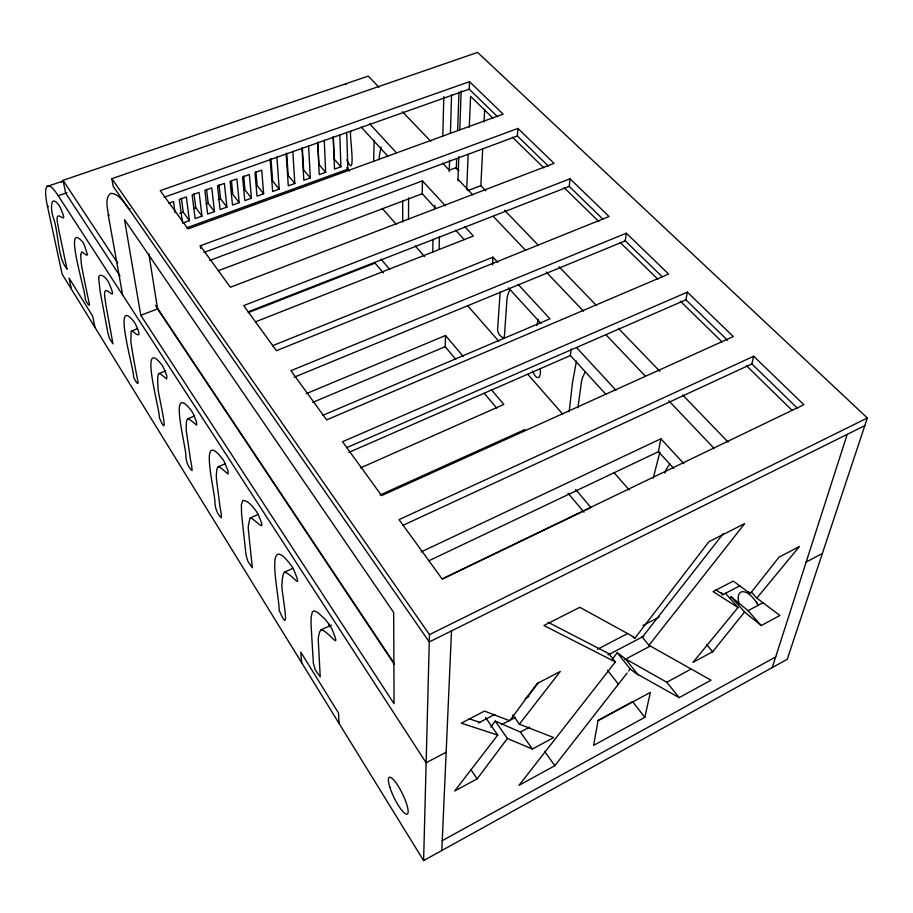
<?xml version="1.0" encoding="UTF-8"?>
<svg xmlns="http://www.w3.org/2000/svg" width="913" height="913" viewBox="0 0 913 913"><rect width="100%" height="100%" fill="white"/><g stroke="black" fill="none" stroke-linecap="round" stroke-linejoin="round"><path stroke-width="1.37" d="M373.611 161.681L374.182 140.294M408.602 197.916L408.499 219.588M402.667 200.438L402.701 222.007M435.592 208.312L422.24 193.739L422.422 180.877L209.67 260.467M432.716 252.456L433.002 239.263M439.096 249.363L439.415 236.604M423.609 860.594L429.464 634.615L111.854 178.663L477.579 52.406L867.35 417.971L787.257 659.266L423.609 860.594L62.13 274.117L47.556 206.726A54.301 9.849 69.1 0 1 58.227 195.713L66.991 192.689M442.794 136.037L443.821 96.63M449.23 171.61L449.584 160.22M450.406 133.161L451.581 94.701M455.747 359.277L445.19 346.7L445.544 335.505L306.277 393.64M456.295 168.973L456.648 158.999M457.63 130.525L458.965 92.087M457.949 180.797L458.817 156.591M459.787 129.532L461.179 91.083M379.169 159.741L379.226 158.394A60.669 23.612 69.6 0 1 379.557 154.354L381.086 147.016M497.585 116.738L469.225 89.166L469.533 81.679L160.243 190.646L188.01 228.889L503.109 114.125L469.533 81.679M466.691 189.664L468.164 154.297M469.282 127.421L470.572 96.299L492.963 118.176M441.812 850.517L451.513 630.894M485.796 190.794L480.854 185.659L482.692 148.91M484.038 122.045L484.677 109.32M492.495 264.941L492.963 257.169L272.473 345.742M540.199 368.852C541.466 378.735 536.73 381.406 532.564 371.032M548.359 166.098L517.374 135.98L517.911 128.425L200.289 245.802L200.609 248.347M500.153 292.092L497.528 330.529L499.263 334.649L503.268 338.369L504.41 336.281L506.966 299.133A67.117 29.045 66.4 0 1 507.776 295.127L509.911 289.067M602.957 219.188L569.233 186.389L570.02 178.788L243.703 305.615L276.422 350.683L609.062 216.507L570.02 178.788M605.992 394.416L570.397 355.534L571.15 349.051M577.94 407.769L581.524 381.269A71.454 32.252 64 0 1 582.631 377.331L585.381 371.465M434.531 208.769L434.976 205.334M662.279 276.856L625.234 240.838L626.329 233.192L290.939 370.678L326.637 419.866L668.613 274.048L626.329 233.192M536.912 325.656L538.179 319.253M346.723 447.632L685.903 299.818L687.341 292.149L733.31 336.555L381.623 495.611L342.512 441.732L687.341 292.149M673.783 468.437L658.433 451.684L660.864 438.788L421.053 551.943M653.194 478.229L659.894 452.095M644.829 717.333L650.353 692.385L598.026 720.722L593.587 745.396L644.829 717.333L632.595 701.652L597.775 720.505M402.93 525.352L751.844 363.933L753.693 356.253L803.828 404.699L442.097 578.922L399.049 519.623L753.693 356.253M576.48 361.057L572.519 382.387L569.198 411.729M772.25 667.574L847.207 434.371M627.128 673.029L554.83 765.71L519.006 785.317L615.373 661.948L543.908 625.508L579.801 607.293L630.826 635.322A332.777 131.346 -34.3 0 1 634.718 638.392L708.91 541.74L744.723 523.56L648.96 645.286L711.01 680.185L679.169 697.623L635.482 673.098L630.141 668.967L617.245 652.692L612.109 659.688M490.84 727.022L495.211 721.076L520.399 732.078L532.416 749.037L553.689 737.556L519.36 724.203L512.786 714.959M630.141 668.967L628.623 671.021M495.211 721.076L507.377 738.469L477.134 778.88L454.663 791.012L497.756 735.079L485.545 717.527M744.552 612.007L712.665 651.756L692.933 662.404L738.012 607.533L713.076 591.613L733.276 581.067L750.246 593.587L779.074 557.124L799.423 546.499L756.786 598.118L779.953 615.453L761.237 625.542L744.552 612.007L731.142 596.794L729.875 598.392M527.086 697.452L538.693 682.41M519.36 724.203L560.308 671.443L537.015 683.62L509.728 720.768L484.472 711.079L461.282 723.199L497.756 735.079M608.035 654.689L608.845 653.651L548.005 622.232M642.592 636.818L723.301 533.591M669.868 463.69L666.353 469.259A76.932 35.744 61.2 0 0 664.869 473.094M158.668 373.657L157.744 376.533L157.721 383.289A70.917 14.676 67.6 0 0 158.097 387.215C156.317 387.66 171.644 447.016 159.296 417.492C160.483 411.546 137.92 333.998 162.172 365.28A10.363 2.157 68.1 0 1 163.621 367.928L166.782 375.768L166.737 378.975L160.243 373.759L158.668 373.657L165.732 370.849M284.445 572.166L283.144 574.494L282.288 579.595A81.246 18.454 65.5 0 0 282.22 583.236C279.492 584.856 292.993 643.231 279.116 610.158C279.583 596.006 262.716 526.093 292.046 566.688A11.789 2.728 66.1 0 1 293.838 569.917C303.47 593.222 292.97 574.174 284.445 572.166L293.084 568.228M187.564 418.862L186.435 421.532L186.172 428.129A73.097 15.532 67.1 0 0 186.457 432.009L189.961 455.941C190.486 460.825 191.981 465.653 192.107 470.56C188.272 467.844 186.435 461.647 185.853 456.842C187.233 450.166 166.782 378.439 191.741 411.135A10.671 2.283 67.7 0 1 193.259 413.909L196.523 421.977L196.637 425.07L189.311 419.158L187.564 418.862L194.777 415.894M321.205 629.753L319.664 631.819L318.489 636.646A84.681 19.538 64.8 0 0 318.272 640.173L320.235 677.001L315.247 669.788L313.342 663.066L311.002 623.727L311.185 616.903L312.372 611.778L314.312 610.843L318.249 612.908L325.256 619.391L330.004 625.553A12.268 2.899 65.4 0 1 331.898 628.954C342.215 653.651 329.707 631.899 321.205 629.753L331.419 625.12M218.184 466.783L216.826 469.236L216.313 475.627A75.517 16.445 66.6 0 0 216.495 479.439L219.394 501.979C219.839 507.24 221.414 512.467 221.437 517.728C217.465 514.784 215.445 508.575 214.954 503.531C215.947 494.481 197.14 425.138 223.126 459.81A11.002 2.419 67.2 0 1 224.724 462.72L228.079 471.028L228.102 474.052L220.124 467.308L218.184 466.783L225.568 463.633M442.246 840.679L775.673 656.926M617.245 652.692L625.428 658.832L666.764 682.239L690.582 669.343M520.399 732.078L529.688 727.136M731.142 596.794L748.067 610.66L763.222 602.58M501.579 724.694L515.411 717.378M624.812 659.54L649.953 646.244M446.149 752.221L426.143 762.789L58.227 195.713M806.156 562.066L822.362 553.506M478.366 723.028L494.789 714.411M525.101 698.502L528.889 696.516M608.446 654.747L643.813 636.178M722.115 595.082L739.804 585.804M597.422 649.291L627.71 633.485M642.855 625.576L659.266 617.017M429.464 634.615L867.35 417.971M864.805 425.629L429.27 641.942L113.166 186.241L111.854 178.663M442.428 579.059L590.928 507.525L575.692 489.505M428.745 560.822L658.433 451.684M379.991 495.017L524.986 429.498M360.578 467.867L503.828 404.459L491.251 389.577M250.71 517.671C259.931 523.925 266.288 533.329 258.185 514.624A11.378 2.568 66.7 0 0 256.496 511.554C253.072 507.069 248.804 500.803 242.801 500.37L241.374 504.798L241.614 514.453L246.031 554.956L247.959 561.495L252.33 567.76L248.359 529.757A78.21 17.415 66.1 0 1 248.29 526.025L249.945 518.15L258.253 514.327M348.846 452.414L570.397 355.534M322.517 415.426L549.946 318.808L518.07 284.331M312.748 402.382L445.19 346.7M294.123 377.24L625.234 240.838M255.845 321.696L473.391 235.999L464.728 226.641M248.462 311.71L569.233 186.389M248.233 312.668L375.06 263.092L383.3 272.907M140.773 315.305L394.051 703.695L393.686 612.475L124.499 219.599L140.773 315.305L157.572 308.902L394.165 664.025M467.924 190.589L480.854 185.659M218.31 270.716L422.24 193.739M131.974 330.643C141.652 339.602 139.678 332.652 135.638 324.537A10.089 2.031 68.5 0 0 134.257 322.004C111.215 292.856 134.542 371.397 133.56 376.635C133.994 379.215 139.563 387.82 137.726 380.516C135.398 368.658 133.184 356.778 131.278 344.852A68.943 13.866 68 0 1 130.821 340.891L131.152 331.305L136.961 328.783M203.907 252.445L517.374 135.98M276.879 156.922L279.218 189.128L272.645 191.525L270.168 159.296M292.799 151.284L294.831 183.479L288.303 185.841L286.146 153.646M308.594 145.703L310.306 177.864L303.835 180.215L301.986 148.032M324.252 140.157L325.667 172.295L319.242 174.623L317.701 142.474M339.796 134.656L340.903 166.771L334.535 169.076L333.291 136.95M186.583 227.839L347.853 169.156L346.735 132.328M182.543 223.16L189.425 220.672L186.343 196.968L179.347 199.456L182.349 221.768M201.99 216.119L195.142 218.595L192.152 194.903L199.102 192.426L201.99 216.119L195.759 207.719L194.013 193.796M214.475 211.588L207.673 214.053L204.877 190.372L211.782 187.907L214.475 211.588L208.187 203.245L206.555 189.333M226.892 207.091L220.124 209.545L217.522 185.864L224.381 183.422L226.892 207.091L220.547 198.806L219.029 184.894M239.217 202.629L232.495 205.06L230.087 181.39L236.901 178.959L239.217 202.629L232.815 194.389L231.411 180.489M251.474 198.189L244.798 200.609L242.561 176.951L249.34 174.531L251.474 198.189L245.026 190.007L243.725 176.106M263.652 193.773L257.021 196.181L254.967 172.534L261.711 170.126L263.652 193.773L257.146 185.636L255.96 171.747M179.815 213.448L183.251 212.215L189.425 220.672M193.488 208.541L195.759 207.719M205.927 204.067L208.187 203.245M218.298 199.616L220.547 198.806M168.814 203.211L173.504 201.545L175.045 212.695M122.639 294.979L108.327 215.342L109.412 214.954M130.114 208.609L128.961 209.009C123.985 203.188 119.249 193.351 110.564 193.373C104.413 198.6 107.814 208.404 108.327 215.342M164.032 197.276L469.225 89.166M47.556 206.726L48.492 206.406M120.014 276.057L65.668 193.145L63.065 180.329L368.259 76.087L379.009 87.294M46.928 186.526L62.164 181.322M469.111 718.759L479.747 722.309M507.377 738.469L532.416 749.037M715.781 589.889L723.073 594.58L721.384 592.651M517.911 128.425L554.065 163.359L230.373 287.253L200.289 245.802M685.903 299.818L727.524 340.287M751.844 363.933L797.585 408.408M512.307 137.064L543.874 167.889M564.234 187.77L598.848 221.585M620.224 242.459L657.896 279.252M680.288 301.13L722.035 341.896M746.469 365.759L792.279 410.508M504.592 210.287L538.225 245.163M559.007 266.71L596.588 305.695M618.352 328.269L659.905 371.363M682.662 394.964L728.163 442.154M402.45 111.751L430.788 141.298M458.942 170.674L456.021 167.638L449.276 170.16L442.577 163.13M457.995 179.325L472.706 194.777M493.305 216.415L525.66 250.413M546.248 272.051L583.521 311.196M606.072 334.888L645.297 376.099M668.83 400.83L713.932 448.215M369.525 123.666L396.276 152.585M422.422 180.877L445.498 205.836M492.963 257.169L497.79 262.396M576.696 347.739L615.944 390.205M660.864 438.788L683.837 463.644M361.217 127.09L387.751 156.077M455.61 230.19L464.192 239.56M508.45 287.892L540.987 323.43M751.353 592.058L756.786 598.118M748.42 591.556L750.246 593.587M748.067 610.66L761.237 625.542M725.424 593.222L738.012 607.533M346.655 167.787L349.474 170.993M382.33 208.461L396.413 224.518M415.187 245.917L424.579 256.621M467.753 305.855L498.738 341.177M527.84 374.364L562.568 413.966M614.209 472.831L629.228 489.95M340.903 166.771L334.078 158.953L333.222 136.642M325.667 172.295L318.899 164.42L317.838 142.086M381.006 259.144L389.748 269.483M445.544 335.505L463.268 356.469M706.616 644.612L712.665 651.756M310.306 177.864L303.607 169.921L302.329 147.575M484.301 393.32L496.763 408.191M568.023 493.157L584 512.204M294.831 183.479L288.188 175.467L286.705 153.11M279.218 189.128L272.656 181.059L270.944 158.679M641.93 636.646L648.96 645.286M633.051 636.327L634.718 638.392M666.764 682.239L679.169 697.623M625.428 658.832L638.233 674.958M608.845 653.651L615.373 661.948M607.499 670.245L618.523 684.385M544.616 751.41L554.83 765.71M470.891 769.556L477.134 778.88M155.53 305.296L393.617 662.518M63.065 180.329L117.709 263.161M71.408 289.181L69.046 278.031L92.727 316.263L94.986 327.436M346.826 159.752C357.394 183.342 348.31 128.984 350.991 131.381M148.887 254.019L157.572 308.902M181.402 198.292L183.251 212.215M301.667 662.758L300.776 652.11L338.483 712.985L339.054 723.404M329.182 624.287L329.273 626.763M61.468 182.463A54.095 10.34 69.2 0 1 63.088 180.717M345.114 84.635A50.398 18.831 70.7 0 1 346.883 83.768M757.254 603.436A18.477 8.582 59.3 0 1 756.443 601.895M739.108 603.938A18.545 8.434 59.5 0 1 743.182 591.67A18.545 8.434 59.5 0 1 757.927 604.908M66.991 268.993C57.496 258.014 58.752 233.146 53.513 218.196C50.672 211.291 49.542 192.335 59.219 205.619A9.392 1.712 69.3 0 1 60.418 207.856C70.837 232.062 52.486 201.511 58.227 226.492A63.978 11.743 68.9 0 0 58.877 230.521L66.991 268.993M98.638 277.803L100.179 291.681L107.951 333.188L109.492 338.495L112.95 343.824L105.874 304.725A67.151 13.113 68.3 0 1 105.337 300.742C100.498 274.939 120.094 309.827 109.195 283.509A9.838 1.917 68.8 0 0 107.882 281.09C106.57 278.282 99.38 271.526 98.638 277.803M80.652 254.636L81.177 262.659A65.496 12.405 68.6 0 0 81.771 266.664C83.985 278.591 86.45 290.46 89.018 302.317C91.072 309.827 85.331 300.982 85.137 298.243C86.119 293.107 62.312 217.83 82.9 242.356A9.598 1.815 69.1 0 1 84.156 244.673L87.591 254.864L86.438 255.115L81.85 251.748L80.652 254.636M389.931 787.508A20.428 4.611 64 0 0 406.993 814.191A20.428 4.611 64 0 0 397.851 785.522A20.428 4.611 64 0 0 389.931 787.508"/></g></svg>
